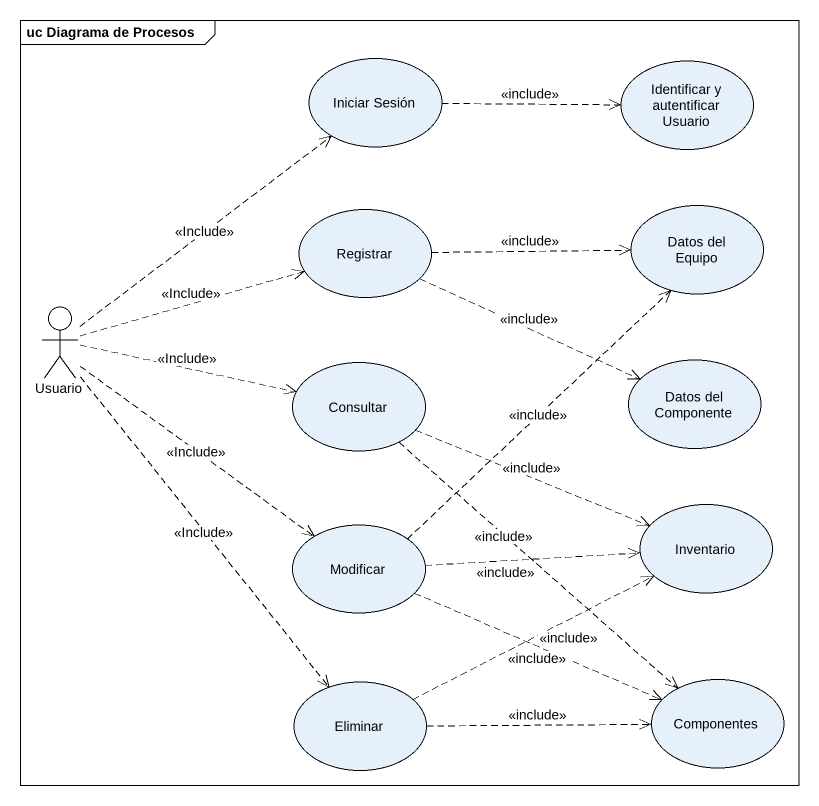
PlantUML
@startuml
mainframe uc Diagrama de Procesos
usecase "Iniciar Sesión" as Iniciar_Sesión
usecase "Identificar y autentificar Usuario" as Identificar_y_autentificar
usecase Registrar
usecase "Datos del Equipo" as Datos_del_Equipo
actor Usuario
usecase Consultar
usecase "Datos del Componente" as Datos_del_Componente
usecase Inventario
usecase Modificar
usecase Eliminar
usecase Componentes
Iniciar_Sesión .right.> Identificar_y_autentificar : <<include>>
Registrar .right.> Datos_del_Equipo : <<include>>
Registrar .right.> Datos_del_Componente : <<include>>
Usuario .up.> Iniciar_Sesión : <<Include>>
Usuario .right.> Registrar : <<Include>>
Usuario .right.> Consultar : <<Include>>
Usuario ..> Modificar : <<Include>>
Usuario ..> Eliminar : <<Include>>
Consultar .right.> Inventario : <<include>>
Consultar ..> Componentes : <<include>>
Modificar .up.> Datos_del_Equipo : <<include>>
Modificar .right.> Inventario : <<include>>
Modificar .right.> Componentes : <<include>>
Eliminar .right.> Inventario : <<include>>
Eliminar .right.> Componentes : <<include>>
@enduml
